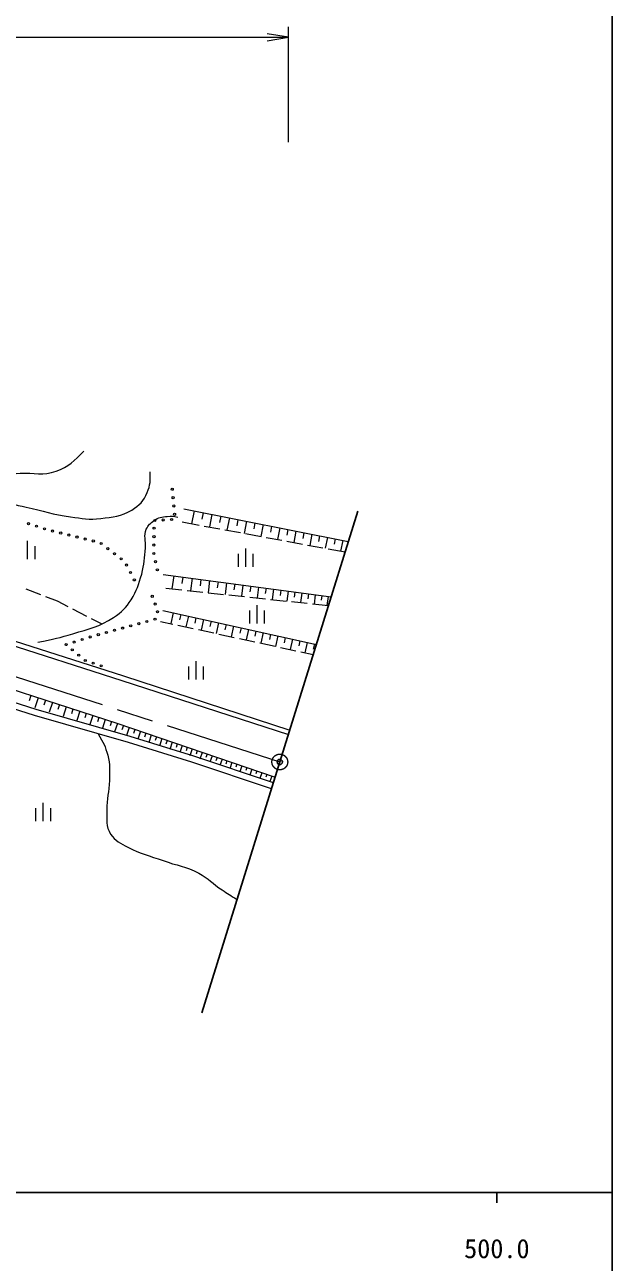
# Model space of a CAD drawing. Units: millimetres, scale not verified. Extents: x 40000 to 680000, y 20000 to 380000.
# Drawn here: x 523007 to 579000, y 198357 to 316190 of the extents above; entities that cross this region are included whole.
import ezdxf
from ezdxf.enums import TextEntityAlignment as Align

# ---------------------------------------------------------------- set-up
doc = ezdxf.new("R2010")
doc.units = ezdxf.units.MM
doc.header["$LTSCALE"] = 1000
doc.header["$PDMODE"] = 32
doc.header["$PDSIZE"] = 500
doc.linetypes.add('CHAIN', pattern=[18.5, 12, -1.5, 3.5, -1.5])
for name, color, linetype, lineweight in [('M-BMK', 2, 'CHAIN', 13), ('M-BMK-OTRS', 5, 'Continuous', 25), ('M-STR-HTXT', 7, 'Continuous', 13), ('M-TTL-BAND', 7, 'Continuous', 25), ('M-WORK', 1, 'Continuous', 13)]:
    doc.layers.add(name, color=color, linetype=linetype, lineweight=lineweight)
doc.layers.add('M-OTRS', color=6, linetype='Continuous')
doc.styles.add('ＭＳ ゴシック', font='')
doc.styles.get('ＭＳ ゴシック').set_extended_font_data('MS Gothic')

# ---------------------------------------------------------------- blocks, each defined once
blk = doc.blocks.new('open_arrow')
at = {"color": 0, "linetype": 'Continuous', "lineweight": -2}
blk.add_lwpolyline([(7.5, 1.25), (0, 0), (7.5, -1.25)], dxfattribs=at)

msp = doc.modelspace()

# ---------------------------------------------------------------- linework, layer by layer
at = {"layer": 'M-BMK'}
msp.add_line((360512, 306283), (547316, 245992), dxfattribs=at)
msp.add_circle((547316, 245992), 750, dxfattribs=at)
at = {"layer": 'M-BMK-OTRS'}
for p, q in [((547316, 245992), (554740, 269864)), ((539892, 222119), (547316, 245992))]:
    msp.add_line(p, q, dxfattribs=at)
at = {"layer": 'M-OTRS'}
msp.add_point((547316, 245992), dxfattribs=at)
at = {"layer": 'M-STR-HTXT'}
for p, q in [((548129, 305000), (548129, 316000)), ((448340, 315000), (548129, 315000))]:
    msp.add_line(p, q, dxfattribs=at)
at = {"layer": 'M-TTL-BAND'}
for p, q in [((579000, 20000), (579000, 370000)), ((40000, 205000), (579000, 205000)), ((568000, 205000), (568000, 204000))]:
    msp.add_line(p, q, dxfattribs=at)
at = {"layer": 'M-WORK'}
for p, q in [((538173, 270087), (553846, 266989)), ((539154, 269893), (538914, 268682)), ((538013, 268848), (539628, 268551)), ((540001, 269725), (539881, 269120)), ((540848, 269558), (540614, 268370)), ((541680, 269394), (541563, 268800)), ((542512, 269229), (542281, 268064)), ((543328, 269068), (543212, 268485)), ((544144, 268907), (543918, 267763)), ((544944, 268749), (544831, 268177)), ((540120, 268461), (541595, 268190)), ((542087, 268099), (543562, 267828)), ((544054, 267738), (545529, 267467)), ((545745, 268590), (545523, 267468)), ((546531, 268435), (546420, 267874)), ((547317, 268280), (547099, 267178)), ((548088, 268127), (547979, 267577)), ((548859, 267975), (548645, 266894)), ((549615, 267825), (549509, 267285)), ((550372, 267676), (550162, 266615)), ((551114, 267529), (551010, 266999)), ((523286, 265302), (523286, 267052)), ((523986, 265302), (523986, 266527)), ((544086, 264582), (544086, 266332)), ((546021, 267376), (547496, 267105)), ((547988, 267015), (549463, 266744)), ((549955, 266653), (551430, 266382)), ((551857, 267382), (551651, 266342)), ((552586, 267238), (552483, 266718)), ((553314, 267094), (553112, 266073)), ((543386, 264582), (543386, 265807)), ((544786, 264582), (544786, 265807)), ((551922, 266292), (553537, 265995)), ((536214, 263853), (552203, 261706)), ((537206, 263720), (537038, 262472)), ((538079, 263603), (537995, 262979)), ((538952, 263485), (538791, 262286)), ((539792, 263373), (539711, 262773)), ((540631, 263260), (540476, 262107)), ((541438, 263152), (541361, 262575)), ((542245, 263043), (542096, 261935)), ((543021, 262939), (542946, 262385)), ((543796, 262835), (543653, 261770)), ((507805, 261625), (532275, 253753)), ((507942, 262054), (532413, 254181)), ((523121, 262473), (524519, 261930)), ((524985, 261749), (526084, 261322)), ((536454, 262534), (537987, 262371)), ((538484, 262319), (539975, 262160)), ((540473, 262108), (541964, 261949)), ((542461, 261896), (543953, 261738)), ((544450, 261685), (545942, 261527)), ((544542, 262735), (544470, 262202)), ((545287, 262635), (545150, 261611)), ((546004, 262538), (545935, 262027)), ((546720, 262442), (546588, 261458)), ((547409, 262350), (547343, 261858)), ((548098, 262257), (547971, 261311)), ((548760, 262168), (548696, 261696)), ((549422, 262080), (549300, 261170)), ((550058, 261994), (549997, 261540)), ((550695, 261909), (550577, 261035)), ((551307, 261826), (551248, 261390)), ((551918, 261744), (551805, 260904)), ((526084, 261322), (527103, 260800)), ((527548, 260572), (528883, 259888)), ((536175, 260416), (550799, 257190)), ((544465, 259188), (544465, 260413)), ((545165, 259188), (545165, 260938)), ((545865, 259188), (545865, 260413)), ((546439, 261474), (547931, 261316)), ((548428, 261263), (549920, 261105)), ((550417, 261052), (551949, 260889)), ((529328, 259660), (530347, 259137)), ((535935, 259377), (537108, 259123)), ((537151, 260201), (536922, 259164)), ((537877, 260041), (537763, 259522)), ((538603, 259880), (538375, 258849)), ((539325, 259721), (539211, 259206)), ((540047, 259562), (539820, 258537)), ((540764, 259404), (540651, 258891)), ((541482, 259245), (541257, 258226)), ((537597, 259018), (539063, 258701)), ((539552, 258595), (541018, 258278)), ((541507, 258172), (542973, 257855)), ((542195, 259088), (542083, 258578)), ((542909, 258930), (542685, 257917)), ((543618, 258774), (543506, 258267)), ((544327, 258617), (544105, 257610)), ((545032, 258462), (544921, 257958)), ((545738, 258306), (545517, 257305)), ((546439, 258152), (546328, 257651)), ((543461, 257749), (544927, 257432)), ((545416, 257326), (546882, 257009)), ((547140, 257997), (546920, 257001)), ((547371, 256904), (548837, 256586)), ((547837, 257843), (547727, 257345)), ((548534, 257689), (548316, 256699)), ((549227, 257536), (549118, 257041)), ((549920, 257383), (549703, 256399)), ((550609, 257231), (550500, 256739)), ((511509, 256238), (531770, 249684)), ((549326, 256481), (550499, 256227)), ((538651, 253853), (538651, 255078)), ((539351, 253853), (539351, 255603)), ((540051, 253853), (540051, 255078)), ((532275, 253753), (548129, 248606)), ((532413, 254181), (548268, 249034)), ((523929, 250422), (516974, 252606)), ((524102, 250996), (517149, 253181)), ((523593, 252329), (523431, 251829)), ((524293, 252103), (523979, 251133)), ((533053, 248412), (524102, 250996)), ((524972, 251883), (524815, 251398)), ((525651, 251663), (525347, 250723)), ((526310, 251450), (526158, 250980)), ((526968, 251237), (526673, 250325)), ((527607, 251031), (527459, 250575)), ((532882, 247837), (523929, 250422)), ((528245, 250824), (527959, 249939)), ((528865, 250624), (528722, 250181)), ((529484, 250423), (529207, 249565)), ((530085, 250229), (529946, 249800)), ((530686, 250035), (530416, 249203)), ((531268, 249846), (531134, 249430)), ((531850, 249657), (531577, 248855)), ((531770, 249684), (546865, 244542)), ((532412, 249465), (532275, 249064)), ((532973, 249274), (532714, 248514)), ((533506, 249093), (533376, 248713)), ((534038, 248911), (533787, 248175)), ((534553, 248736), (534428, 248368)), ((538944, 245976), (532882, 247837)), ((539127, 246547), (533053, 248412)), ((535069, 248560), (534824, 247841)), ((535572, 248389), (535450, 248029)), ((536076, 248217), (535837, 247514)), ((536568, 248049), (536449, 247698)), ((537061, 247882), (536827, 247195)), ((537542, 247718), (537425, 247374)), ((538023, 247554), (537794, 246882)), ((538496, 247393), (538382, 247057)), ((538969, 247232), (538746, 246575)), ((546700, 244009), (539127, 246547)), ((539443, 247070), (539331, 246742)), ((539916, 246909), (539698, 246268)), ((540389, 246748), (540280, 246427)), ((540863, 246587), (540649, 245961)), ((541336, 246425), (541229, 246113)), ((546509, 243440), (538944, 245976)), ((541809, 246264), (541601, 245654)), ((542282, 246103), (542178, 245798)), ((542756, 245942), (542553, 245347)), ((543229, 245781), (543128, 245483)), ((543702, 245619), (543505, 245040)), ((544176, 245458), (544077, 245168)), ((544649, 245297), (544457, 244733)), ((545122, 245136), (545026, 244854)), ((545595, 244974), (545409, 244426)), ((546069, 244813), (545975, 244539)), ((546542, 244652), (546360, 244119)), ((524079, 240360), (524079, 241585)), ((524779, 240360), (524779, 242110)), ((525479, 240360), (525479, 241585))]:
    msp.add_line(p, q, dxfattribs=at)
for centre in [(537069, 271960), (537143, 271164), (537217, 270367), (523362, 268681), (535408, 268986), (536207, 269034), (537005, 269083), (537291, 269571), (524124, 268439), (524887, 268198), (525657, 267982), (526434, 267792), (527211, 267603), (527988, 267413), (535326, 267451), (535333, 268251), (528766, 267224), (529543, 267034), (530295, 266792), (530931, 266307), (535319, 266651), (531567, 265822), (532203, 265337), (535312, 265851), (535463, 265069), (532714, 264746), (533084, 264037), (535648, 264291), (533454, 263327), (535162, 261761), (535434, 261031), (533878, 259165), (534650, 259376), (535422, 259586), (535662, 260299), (530019, 258113), (530791, 258323), (531563, 258534), (532335, 258744), (533107, 258955), (526962, 257169), (527725, 257412), (528487, 257655), (529249, 257897), (527537, 256668), (528154, 256160), (528777, 255660), (529534, 255404), (530292, 255147)]:
    msp.add_circle(centre, 100, dxfattribs=at)
for points, knots in [([(461141, 287683), (461902, 286340), (462172, 285922), (462950, 284873), (464029, 283419), (464795, 282725), (466107, 281476), (467349, 280294), (468044, 279618), (469424, 278599), (470988, 277444), (471860, 276749), (473620, 275922), (475126, 275214), (476027, 274939), (477616, 274443), (480616, 273508), (482352, 273174), (485408, 272445), (488857, 271623), (490771, 271035), (494280, 270527), (497172, 270108), (498830, 270067), (501752, 270128), (503225, 270158), (504053, 270228), (505509, 270447), (507837, 270797), (509128, 271081), (511423, 271606), (513637, 272113), (514812, 272700), (517057, 273045), (519193, 273373), (520416, 273337), (522572, 273484), (523914, 273576), (524749, 273214), (526009, 273684), (527202, 274129), (527705, 274627), (528646, 275602)], [0, 0, 0, 0, 1, 1, 1, 2, 2, 2, 3, 3, 3, 4, 4, 4, 5, 5, 5, 6, 6, 6, 7, 7, 7, 8, 8, 8, 9, 9, 9, 10, 10, 10, 11, 11, 11, 12, 12, 12, 13, 13, 13, 14, 14, 14, 14]), ([(473194, 273564), (475971, 272795), (476671, 272600), (478898, 271972), (481815, 271151), (483425, 270607), (486357, 269841), (489174, 269105), (490732, 268577), (493604, 268096), (496496, 267612), (498144, 267371), (501076, 267377), (504098, 267383), (505834, 267347), (508789, 267976), (510635, 268369), (511521, 269076), (513304, 269695), (514652, 270162), (515367, 270626), (516781, 270814), (518158, 270996), (518954, 270935), (520338, 270814), (521448, 270716), (522044, 270480), (523135, 270254), (524793, 269911), (525691, 269543), (527371, 269335), (528488, 269196), (529133, 269020), (530248, 269175), (531433, 269340), (532185, 269348), (533205, 269974), (533950, 270431), (534342, 270849), (534684, 271653), (534986, 272364), (534992, 272791), (534963, 273611)], [0, 0, 0, 0, 1, 1, 1, 2, 2, 2, 3, 3, 3, 4, 4, 4, 5, 5, 5, 6, 6, 6, 7, 7, 7, 8, 8, 8, 9, 9, 9, 10, 10, 10, 11, 11, 11, 12, 12, 12, 13, 13, 13, 14, 14, 14, 14]), ([(524244, 257407), (525823, 257704), (526312, 257812), (527601, 258206), (529161, 258682), (530133, 258839), (531477, 259764), (532240, 260290), (532667, 260655), (533155, 261443), (533697, 262317), (533875, 262890), (534154, 263880), (534423, 264836), (534414, 265409), (534514, 266398), (534583, 267082), (534321, 267525), (534594, 268156), (534766, 268555), (534988, 268727), (535340, 268982), (535755, 269283), (536080, 269343), (536592, 269382), (536987, 269411), (537171, 269390), (537604, 269302)], [0, 0, 0, 0, 1, 1, 1, 2, 2, 2, 3, 3, 3, 4, 4, 4, 5, 5, 5, 6, 6, 6, 7, 7, 7, 8, 8, 8, 9, 9, 9, 9]), ([(530001, 248669), (530500, 247825), (530695, 247477), (530915, 246634), (531153, 245726), (531080, 245175), (531075, 244236), (531069, 243124), (530793, 242510), (530835, 241399), (530870, 240499), (530707, 239878), (531195, 239121), (531629, 238446), (532129, 238267), (532833, 237882), (534064, 237209), (534873, 237088), (536190, 236603), (537511, 236118), (538351, 236077), (539587, 235405), (540530, 234891), (540930, 234401), (541825, 233806), (542373, 233442), (542556, 233322), (543244, 232896)], [0, 0, 0, 0, 1, 1, 1, 2, 2, 2, 3, 3, 3, 4, 4, 4, 5, 5, 5, 6, 6, 6, 7, 7, 7, 8, 8, 8, 9, 9, 9, 9])]:
    msp.add_open_spline(points, degree=3, knots=knots, dxfattribs=at)

# ---------------------------------------------------------------- block references
at = {"layer": 'M-STR-HTXT', "xscale": 267, "yscale": 267, "rotation": 180}
msp.add_blockref('open_arrow', (548129, 315000), dxfattribs=at)

# ---------------------------------------------------------------- texts
at = {"layer": 'M-TTL-BAND', "style": 'ＭＳ ゴシック'}
msp.add_text('500.0', height=1833, dxfattribs=at).set_placement((568000, 198195), align=Align.BOTTOM_CENTER)

doc.saveas('drawing.dxf')
